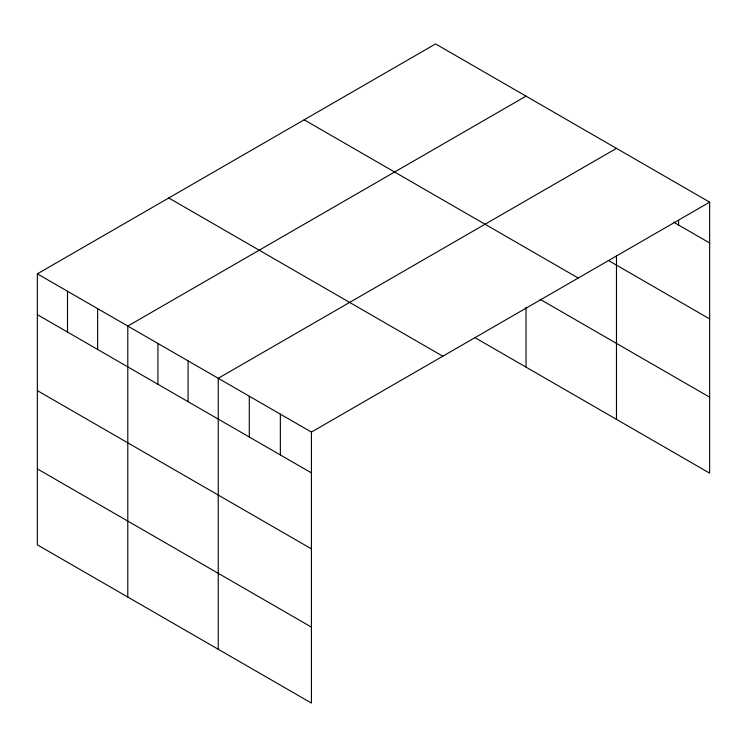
<?xml version="1.0" encoding="UTF-8"?>
<svg xmlns="http://www.w3.org/2000/svg" width="747" height="747" viewBox="0 0 747 747"><rect width="100%" height="100%" fill="white"/><g stroke="black" fill="none" stroke-linecap="round" stroke-linejoin="round"><path stroke-width="1.12" d="M37.35 273.85L311.415 432.083L311.415 703.067L37.35 544.834L37.35 273.85L435.585 43.933L709.65 202.166L709.65 473.15L474.775 337.541M526.028 96.148L127.793 326.065L127.793 597.049M616.471 148.373L218.236 378.281L218.236 649.264M311.415 432.083L709.65 202.166M673.579 222.139L709.65 242.971M608.432 260.488L709.65 318.932M304.169 119.809L578.234 278.043M540.09 299.295L709.65 397.189M168.766 197.983L442.831 356.216M37.35 314.655L311.415 472.888M37.35 390.616L311.415 548.849M37.35 468.873L311.415 627.106M678.593 220.374L678.593 225.034M616.471 255.922L616.471 419.347M526.028 307.288L526.028 367.132M280.358 414.155L280.358 454.951M249.293 396.218L249.293 437.023M188.085 360.876L188.085 401.681M157.944 343.471L157.944 384.275M97.642 308.66L97.642 349.465M67.501 291.255L67.501 332.06"/></g></svg>
